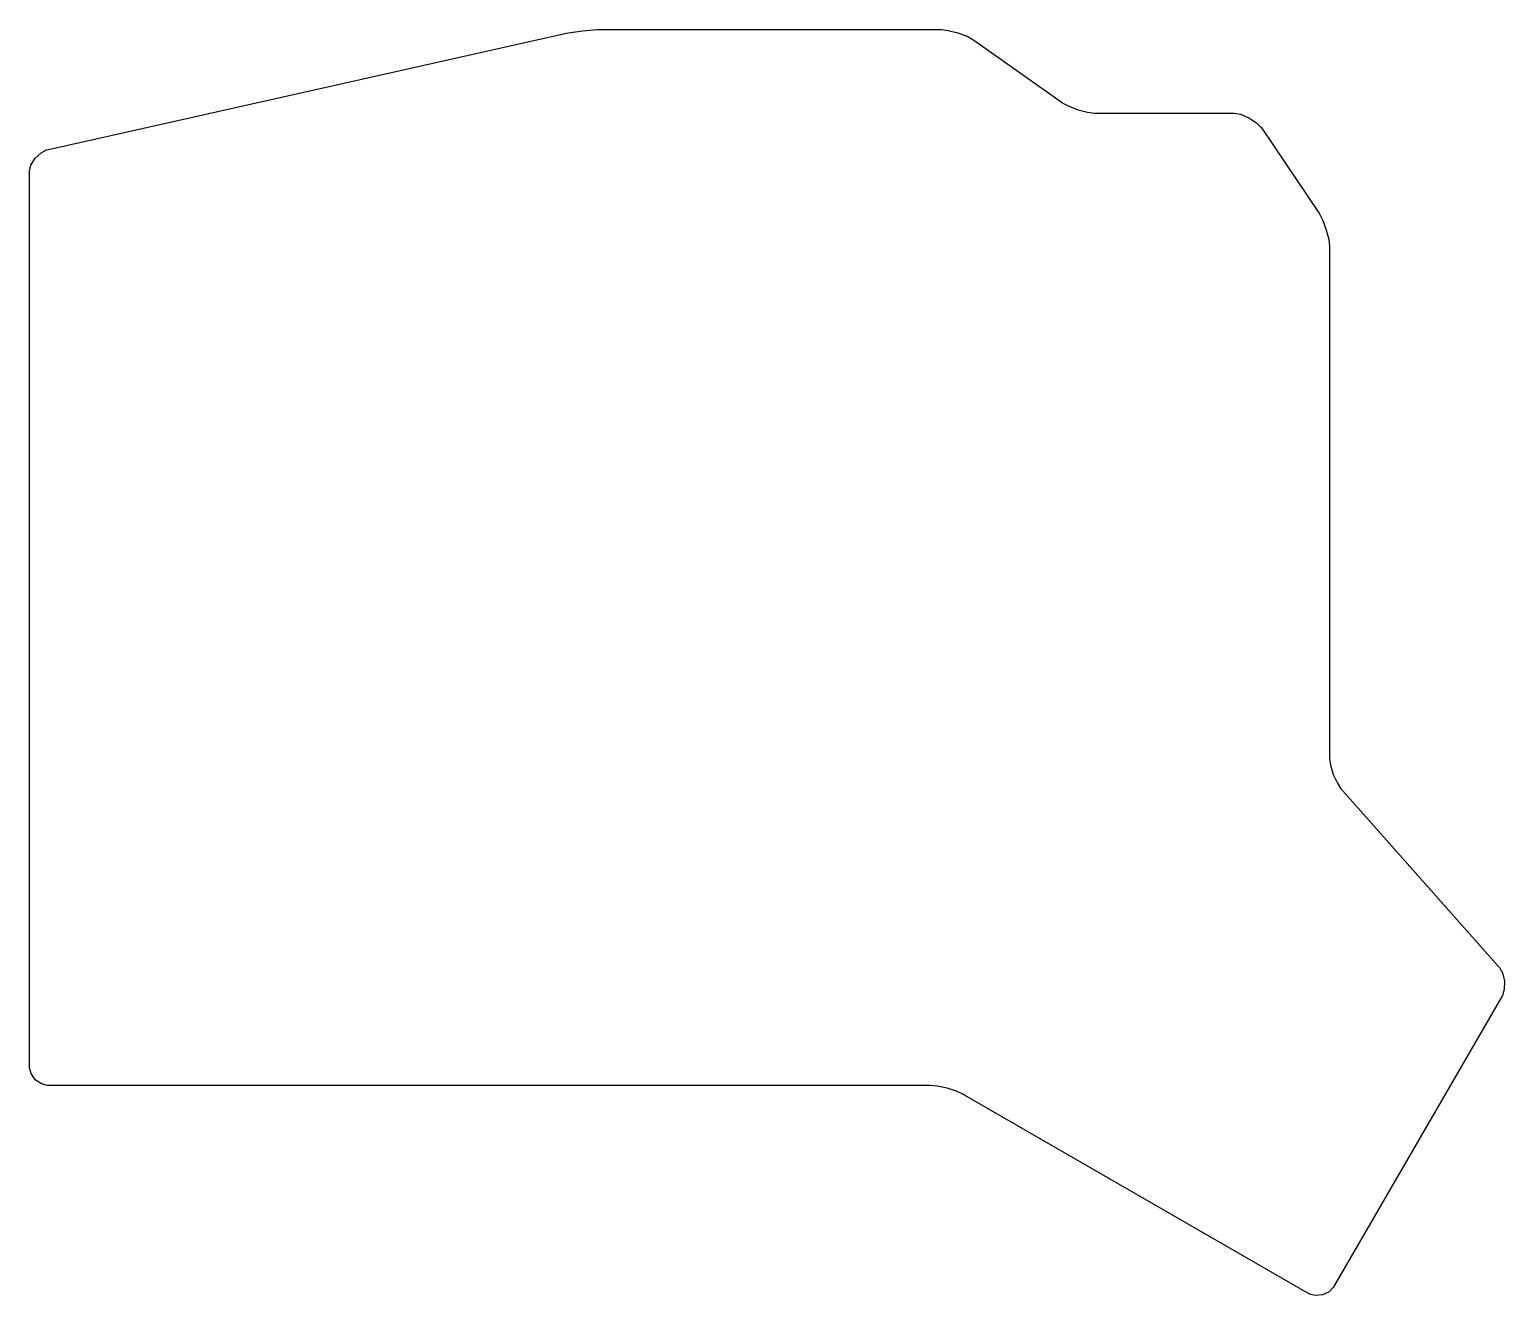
# Model space of a CAD drawing. Extents: x -10 to 143, y -32 to 298.
# Drawn here: x -9.6 to 142.5, y -31.6 to 99 of the extents above.
import ezdxf

# ---------------------------------------------------------------- set-up
doc = ezdxf.new("R2010")
doc.units = 0

msp = doc.modelspace()

# ---------------------------------------------------------------- linework, layer by layer
for p, q in [((47.413, 98.8371), (48.9016, 98.9652)), ((48.9016, 98.9652), (49.399, 98.9652)), ((49.399, 98.9652), (84.2287, 98.9652)), ((84.2287, 98.9652), (84.4549, 98.9652)), ((84.4549, 98.9652), (85.133, 98.875)), ((-7.67238, 86.5851), (45.4482, 98.527)), ((45.4482, 98.527), (45.7157, 98.5881)), ((45.7157, 98.5881), (47.413, 98.8371)), ((85.133, 98.875), (86.121, 98.626)), ((86.121, 98.626), (87.069, 98.2601)), ((87.069, 98.2601), (87.6767, 97.942)), ((87.6767, 97.942), (87.8609, 97.8111)), ((87.8609, 97.8111), (96.7792, 91.501)), ((96.7797, 91.501), (96.9628, 91.3711)), ((96.9628, 91.3711), (97.5708, 91.0531)), ((97.5708, 91.0531), (98.5207, 90.6861)), ((98.5204, 90.6861), (99.5065, 90.4382)), ((99.5065, 90.4382), (100.186, 90.3461)), ((100.187, 90.3461), (100.414, 90.3461)), ((100.414, 90.3461), (114.412, 90.3461)), ((114.412, 90.3461), (114.627, 90.3461)), ((114.627, 90.3461), (115.276, 90.2152)), ((115.276, 90.2152), (116.153, 89.8601)), ((116.153, 89.8601), (116.938, 89.332)), ((116.938, 89.332), (117.409, 88.8671)), ((117.409, 88.8671), (117.531, 88.6872)), ((117.531, 88.6872), (123.341, 80.066)), ((-9.4707, 84.9592), (-9.05181, 85.6881)), ((-9.05181, 85.6881), (-8.4303, 86.257)), ((-8.4303, 86.257), (-7.87082, 86.5412)), ((-7.87082, 86.5412), (-7.67238, 86.5851)), ((-9.62368, 84.3501), (-9.4707, 84.9592)), ((-9.62368, 84.1462), (-9.62368, 84.3501)), ((-9.62368, -7.95572), (-9.62368, 84.1462)), ((123.341, 80.066), (123.466, 79.8782)), ((123.466, 79.8782), (123.773, 79.2651)), ((123.773, 79.2651), (124.129, 78.3071)), ((124.129, 78.3071), (124.37, 77.3151)), ((124.37, 77.3151), (124.458, 76.6352)), ((124.458, 76.4071), (124.457, 23.9398)), ((124.458, 76.6352), (124.458, 76.4071)), ((124.457, 23.9821), (124.457, 23.7572)), ((124.457, 23.7572), (124.56, 23.0878)), ((124.56, 23.0878), (124.845, 22.13)), ((124.845, 22.13), (125.267, 21.2225)), ((125.267, 21.2225), (125.635, 20.6536)), ((125.635, 20.6536), (125.784, 20.4843)), ((125.784, 20.4843), (141.863, 2.36302)), ((141.863, 2.36302), (141.999, 2.20956)), ((141.999, 2.20956), (142.298, 1.646)), ((142.298, 1.646), (142.505, 0.799331)), ((142.505, 0.799331), (142.472, -0.071147)), ((142.188, -0.86225), (124.949, -30.6411)), ((142.291, -0.684979), (142.188, -0.86225)), ((142.472, -0.071147), (142.291, -0.684979)), ((-9.62368, -8.14622), (-9.62368, -7.95572)), ((-9.46657, -8.73095), (-9.62368, -8.14622)), ((-9.03665, -9.36595), (-9.46657, -8.73095)), ((-8.40136, -9.79457), (-9.03665, -9.36595)), ((-7.81843, -9.95332), (-8.40136, -9.79457)), ((-7.62412, -9.95332), (-7.81843, -9.95332)), ((83.0878, -9.95332), (-7.62412, -9.95332)), ((83.3151, -9.95332), (83.0878, -9.95332)), ((83.0878, -9.95332), (83.0878, -9.95332)), ((84.0001, -10.0327), (83.3151, -9.95332)), ((85.0087, -10.247), (84.0001, -10.0327)), ((85.99, -10.5619), (85.0087, -10.247)), ((86.6226, -10.8397), (85.99, -10.5619)), ((86.8208, -10.9534), (86.6226, -10.8397)), ((122.215, -31.3713), (86.8208, -10.9534)), ((122.381, -31.4692), (122.215, -31.3713)), ((122.966, -31.6227), (122.381, -31.4692)), ((123.732, -31.5698), (122.966, -31.6227)), ((124.422, -31.2337), (123.732, -31.5698)), ((124.851, -30.8078), (124.422, -31.2337)), ((124.949, -30.6411), (124.851, -30.8078))]:
    msp.add_line(p, q)

doc.saveas('drawing.dxf')
